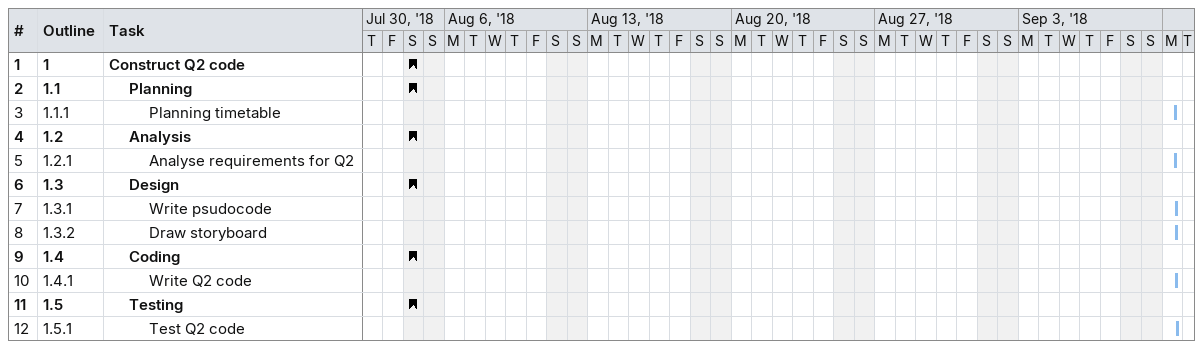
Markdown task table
| ID | WBS | Task | Start | Finish |
|---|---|---|---|---|
| 1 | 1 | **Construct Q2 code** | 2018-08-04 | 2018-08-04 |
| 2 | 1.1 | **Planning** | 2018-08-04 | 2018-08-04 |
| 3 | 1.1.1 | Planning timetable | 2018-09-10 | 2018-09-10 |
| 4 | 1.2 | **Analysis** | 2018-08-04 | 2018-08-04 |
| 5 | 1.2.1 | Analyse requirements for Q2 | 2018-09-10 | 2018-09-10 |
| 6 | 1.3 | **Design** | 2018-08-04 | 2018-08-04 |
| 7 | 1.3.1 | Write psudocode | 2018-09-10 | 2018-09-10 |
| 8 | 1.3.2 | Draw storyboard | 2018-09-10 | 2018-09-10 |
| 9 | 1.4 | **Coding** | 2018-08-04 | 2018-08-04 |
| 10 | 1.4.1 | Write Q2 code | 2018-09-10 | 2018-09-10 |
| 11 | 1.5 | **Testing** | 2018-08-04 | 2018-08-04 |
| 12 | 1.5.1 | Test Q2 code | 2018-09-10 | 2018-09-10 |
